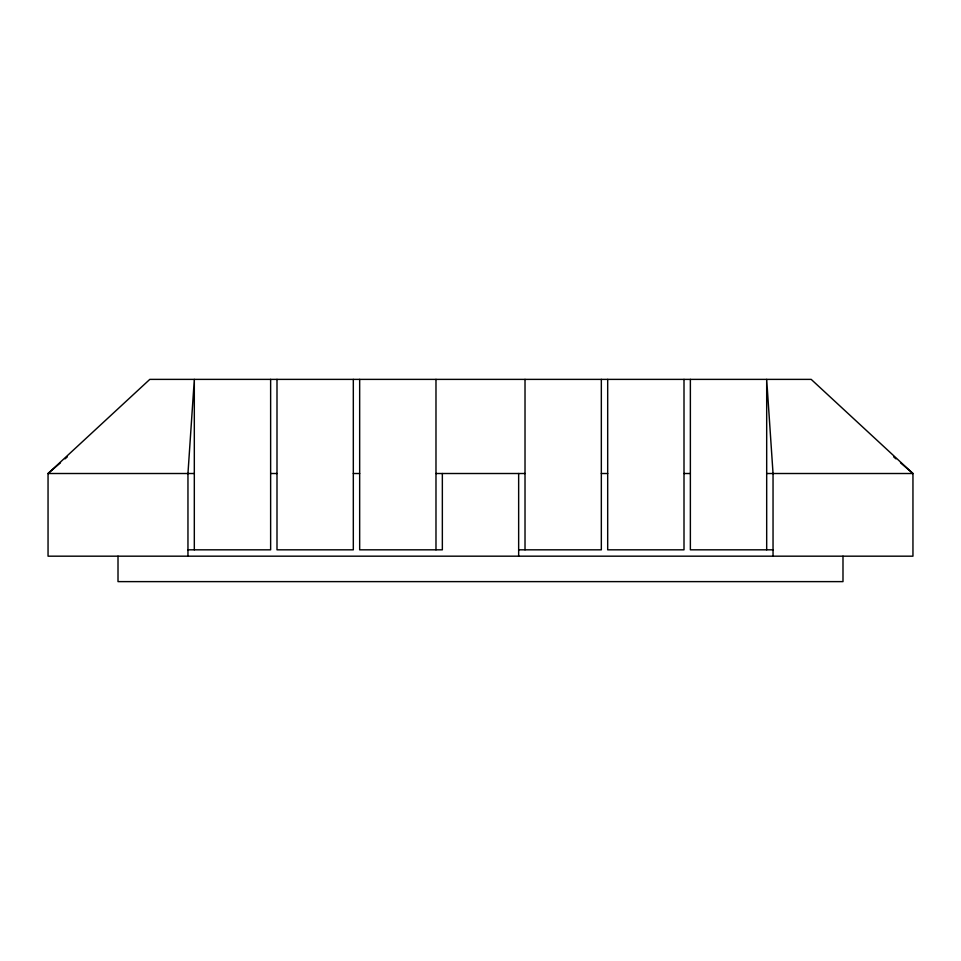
<?xml version="1.0" encoding="UTF-8"?>
<svg xmlns="http://www.w3.org/2000/svg" width="961" height="961" viewBox="0 0 961 961"><rect width="100%" height="100%" fill="white"/><g stroke="black" fill="none" stroke-linecap="round" stroke-linejoin="round"><path stroke-width="1.44" d="M60.483 462.782L48.05 473.509L48.05 556.179L912.95 556.179L912.95 473.509L811.192 379.379L149.808 379.379L48.05 473.509L194.314 473.509M65.012 458.877L67.27 456.931M270.63 473.509L276.996 473.509M353.312 473.509L359.666 473.509M435.982 473.509L525.018 473.509M601.334 473.509L607.688 473.509M684.004 473.509L690.37 473.509M766.686 473.509L912.95 473.509L900.517 462.782M187.96 549.824L270.63 549.824L270.63 379.379M518.652 549.824L601.334 549.824L601.334 379.379M773.04 549.824L690.37 549.824L690.37 379.379M893.73 456.931L895.988 458.877M842.989 556.179L842.989 581.621L118.011 581.621L118.011 556.179M773.04 556.179L773.04 473.509L766.686 379.379L766.686 549.824M684.004 379.379L684.004 549.824L607.688 549.824L607.688 379.379M525.018 379.379L525.018 549.824M518.652 473.509L518.652 556.179M442.348 473.509L442.348 549.824L359.666 549.824L359.666 379.379M435.982 379.379L435.982 549.824M353.312 379.379L353.312 549.824L276.996 549.824L276.996 379.379M194.314 549.824L194.314 379.379L187.96 473.509L187.96 556.179"/></g></svg>
